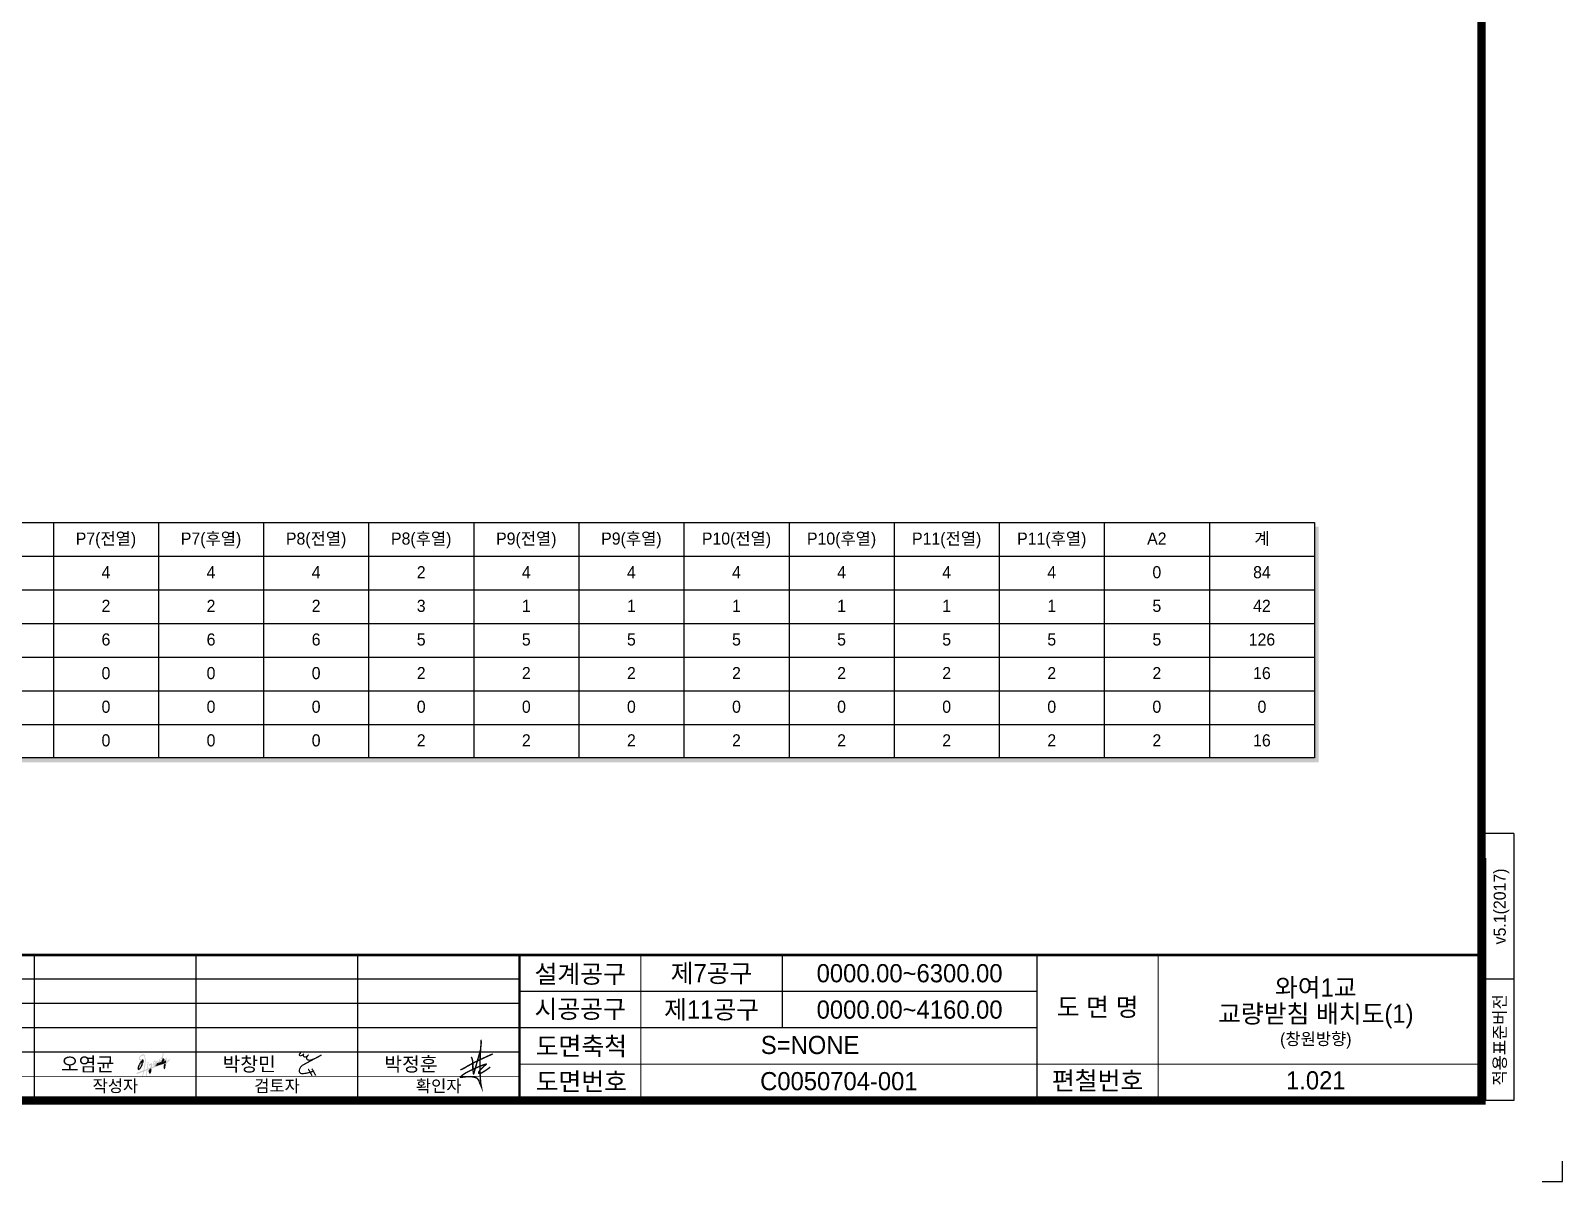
# Model space of a CAD drawing. Header units: feet. Extents: x 0 to 841000, y 0 to 594000.
# Drawn here: x 462039 to 841000, y 0 to 284697 of the extents above; entities that cross this region are included whole.
import ezdxf
from ezdxf.enums import TextEntityAlignment as Align

# ---------------------------------------------------------------- set-up
doc = ezdxf.new("R2010")
doc.units = ezdxf.units.FT
doc.header["$LTSCALE"] = 150
doc.header["$MEASUREMENT"] = 0
for name, color, linetype in [('CS-TABL-LIN2', 1, 'CONTINUOUS'), ('CS-TEXT', 3, 'CONTINUOUS'), ('CX-BORD', 3, 'CONTINUOUS'), ('CX-BORD-LIN1', 4, 'CONTINUOUS'), ('CX-BORD-LIN2', 3, 'CONTINUOUS'), ('CX-BORD-TEX2', 7, 'CONTINUOUS'), ('CX-BORD-TEX3', 6, 'CONTINUOUS'), ('CX-MISC', 2, 'CONTINUOUS')]:
    doc.layers.add(name, color=color, linetype=linetype)
doc.styles.add('A_STANDARD', font='')
doc.styles.add('TB_TEXT', font='')
doc.styles.add('TB_WBTXT', font='')
doc.styles.add('TB_WMTXT', font='')
doc.styles.get('A_STANDARD').set_extended_font_data('Dotum')
doc.styles.get('TB_TEXT').set_extended_font_data('Dotum')
doc.styles.get('TB_WBTXT').set_extended_font_data('Dotum')
doc.styles.get('TB_WMTXT').set_extended_font_data('DotumChe')

# ---------------------------------------------------------------- blocks, each defined once
blk = doc.blocks.new('CXBLKA1-KHCA')
at = {"layer": 'CX-BORD-LIN1', "const_width": 2}
blk.add_lwpolyline([(796, 0), (0, 0), (0, 554), (796, 554)], close=True, dxfattribs=at)
at = {"layer": 'CX-BORD-LIN1'}
for points, const_width in [([(796, 36), (0, 36)], 0.6), ([(558, 0), (558, 36)], 0.6), ([(686, 0), (686, 36)], 0.3), ([(558, 6), (270, 6)], 0.2)]:
    blk.add_lwpolyline(points, dxfattribs=dict(at, const_width=const_width))
for points in [[(438, 0), (438, 36)], [(478, 0), (478, 36)], [(518, 0), (518, 36)]]:
    blk.add_lwpolyline(points, dxfattribs=at)
at = {"layer": 'CX-BORD-LIN2'}
for p, q in [((804, 66.03), (796, 66.03)), ((804, 66.03), (804, 0)), ((797, 60), (797, 0)), ((558, 30), (270, 30)), ((804, 30), (796, 30)), ((804, 0), (797, 0))]:
    blk.add_line(p, q, dxfattribs=at)
at = {"layer": 'CX-BORD-LIN2', "const_width": 0.3}
for points in [[(588, 0), (588, 36)], [(623, 18), (623, 36)], [(716, 0), (716, 36)], [(686, 27), (558, 27)], [(686, 18), (558, 18)], [(796, 9), (558, 9)]]:
    blk.add_lwpolyline(points, dxfattribs=at)
at = {"layer": 'CX-BORD-LIN2'}
for points in [[(558, 24), (270, 24)], [(558, 18), (270, 18)], [(558, 12), (270, 12)]]:
    blk.add_lwpolyline(points, dxfattribs=at)
at = {"layer": 'CX-MISC'}
blk.add_lwpolyline([(811, -20), (816, -20), (816, -15)], dxfattribs=at)
at = {"layer": 'CX-BORD-LIN1', "style": 'TB_TEXT'}
for tag, height, p in [('TR_RNUM5', 3, (285.11, 32.64)), ('TR_RDAT5', 3.5, (317.5, 33)), ('TR_DGN5', 3.5, (451.12, 33)), ('TR_CHK5', 3.5, (491.12, 33)), ('TR_APP5', 3.5, (531.12, 33)), ('TR_RNUM4', 3, (285.11, 26.64)), ('TR_RDAT4', 3.5, (317.5, 27)), ('TR_DGN4', 3.5, (451.12, 27)), ('TR_CHK4', 3.5, (491.12, 27)), ('TR_APP4', 3.5, (531.12, 27)), ('TR_RDAT3', 3.5, (317.5, 21)), ('TR_DGN3', 3.5, (451.12, 21)), ('TR_CHK3', 3.5, (491.12, 21)), ('TR_APP3', 3.5, (531.12, 21)), ('TR_RNUM3', 3, (285.11, 20.64)), ('TR_RNUM2', 3, (285.11, 14.64)), ('TR_RDAT2', 3.5, (317.5, 15)), ('TR_DGN2', 3.5, (451.12, 15)), ('TR_CHK2', 3.5, (491.12, 15)), ('TR_APP2', 3.5, (531.12, 15)), ('TR_RNUM1', 3, (285.11, 8.64)), ('TR_RDAT1', 3.5, (317.5, 9)), ('TR_DGN1', 3.5, (451.12, 9)), ('TR_CHK1', 3.5, (491.12, 9)), ('TR_APP1', 3.5, (531.12, 9))]:
    blk.add_attdef(tag, text='', height=height, dxfattribs=at).set_placement(p, align=Align.MIDDLE_CENTER)
for tag, p in [('TR_RCON5', (342.3, 33)), ('TR_RCON4', (342.3, 27)), ('TR_RCON3', (342.3, 21)), ('TR_RCON2', (342.3, 15)), ('TR_RCON1', (342.3, 9))]:
    blk.add_attdef(tag, text='', height=3.5, dxfattribs=at).set_placement(p, align=Align.MIDDLE_LEFT)
at = {"layer": 'CX-BORD-LIN2', "style": 'TB_TEXT'}
blk.add_text('적용표준버전', height=3, rotation=90, dxfattribs=at).set_placement((800.5, 15), align=Align.MIDDLE_CENTER)
blk.add_attdef('TD_VERSION', text='', height=3, rotation=90, dxfattribs=at).set_placement((800.5, 48.01), align=Align.MIDDLE_CENTER)
at = {"layer": 'CX-BORD-TEX2', "style": 'TB_WMTXT'}
for tag, height, p in [('TB_CNAME', 5, (15.34, 531.83)), ('TB_CSCOP', 4, (16.63, 523.83))]:
    blk.add_attdef(tag, text='', height=height, dxfattribs=at).set_placement(p, align=Align.BOTTOM_LEFT)
at = {"layer": 'CX-BORD-TEX2', "style": 'TB_WBTXT'}
for tag, height, p in [('TB_MTITIL', 10, (398, 533.33)), ('TB_STITL', 7, (398, 518.33))]:
    blk.add_attdef(tag, text='', height=height, dxfattribs=at).set_placement(p, align=Align.MIDDLE_CENTER)
at = {"layer": 'CX-BORD-TEX3', "style": 'TB_TEXT'}
for s, height, p in [('설계공구', 4.5, (573, 31.36)), ('시공공구', 4.5, (573, 22.69)), ('도 면 명', 4.5, (701, 23.19)), ('도면축척', 4.5, (573.29, 13.51)), ('편철번호', 4.5, (701, 5)), ('작성자', 3, (458, 3.66)), ('검토자', 3, (498, 3.66)), ('확인자', 3, (538, 3.66)), ('도면번호', 4.5, (573.29, 4.79))]:
    blk.add_text(s, height=height, dxfattribs=at).set_placement(p, align=Align.MIDDLE)
for tag, height, p in [('TD_LNDST', 4.5, (215, 31.5)), ('TD_DSECT', 4.5, (605.5, 31.5)), ('TD_DDIST', 4.5, (654.5, 31.5)), ('TD_DNAME_TOP', 4.5, (755, 27.96)), ('TD_DCOMP', 4.5, (215, 22.59)), ('TD_CSECT', 4.5, (605.5, 22.5)), ('TD_CDIST', 4.5, (654.5, 22.5)), ('TD_DNAME_MAIN', 4.5, (755, 21.47)), ('TD_CCOMP', 4.5, (215, 13.59)), ('TD_HSCAL', 4.5, (620.88, 13.75)), ('TD_VSCAL', 4.5, (656.86, 13.75)), ('TD_DNAME_BOT', 3, (755, 15.25)), ('TD_CNAME', 5, (65, 7.6)), ('TD_FIELD', 4.5, (180, 5.13)), ('TD_CSTEP', 4.5, (250.74, 5.13)), ('TD_DWGCODE', 4.5, (637, 4.79)), ('TD_DWGNO', 4.5, (755, 5))]:
    blk.add_attdef(tag, text='', height=height, dxfattribs=at).set_placement(p, align=Align.MIDDLE_CENTER)

msp = doc.modelspace()

# ---------------------------------------------------------------- hatches: boundary and pattern name
at = {"layer": 'CS-TEXT'}
h = msp.add_hatch(color=7, dxfattribs=at)
edge = h.paths.add_edge_path(flags=16)
edge.add_spline(control_points=[(491758, 27248), (491758, 27248), (491758, 27248), (491772, 27317), (491775, 27399), (491784, 27474), (491799, 27601), (491816, 27716), (491810, 27854), (491810, 27856), (491810, 27859), (491807, 27858), (491757, 27845), (491718, 27768), (491686, 27722), (491622, 27631), (491567, 27564), (491487, 27493), (491450, 27460), (491396, 27425), (491377, 27391), (491355, 27350), (491356, 27293), (491336, 27259), (491372, 27188), (491377, 27104), (491411, 27022), (491423, 26994), (491445, 26968), (491464, 26932), (491479, 26903), (491497, 26853), (491517, 26841), (491565, 26814), (491623, 26884), (491641, 26917), (491663, 26955), (491677, 27023), (491697, 27082), (491717, 27137), (491747, 27199), (491758, 27248)], knot_values=[0, 0, 0, 0, 0.5000004, 0.5000004, 1, 1, 1, 2, 2, 2, 3, 3, 3, 4, 4, 4, 5, 5, 5, 6, 6, 6, 7, 7, 7, 8, 8, 8, 9, 9, 9, 10, 10, 10, 11, 11, 11, 12, 12, 12, 13, 13, 13, 13], degree=3, periodic=0)
edge = h.paths.add_edge_path(flags=16)
edge.add_spline(control_points=[(493076, 28667), (493076, 28667), (493076, 28667), (493064, 28672), (493056, 28680), (493045, 28686), (493038, 28672), (493015, 28654), (493019, 28641), (493034, 28654), (493061, 28654), (493076, 28667)], knot_values=[0, 0, 0, 0, 0.5000004, 0.5000004, 1, 1, 1, 2, 2, 2, 3, 3, 3, 3], degree=3, periodic=0)
edge = h.paths.add_edge_path(flags=16)
edge.add_spline(control_points=[(495139, 28765), (495139, 28765), (495139, 28765), (495099, 28577), (495063, 28380), (495049, 28170), (495075, 28117), (495081, 28042), (495113, 27993), (495126, 27993), (495140, 27993), (495154, 27993), (495233, 28301), (495275, 28666), (495312, 29002), (495286, 28960), (495178, 28902), (495158, 28859), (495147, 28837), (495146, 28798), (495139, 28765)], knot_values=[0, 0, 0, 0, 0.5000004, 0.5000004, 1, 1, 1, 2, 2, 2, 3, 3, 3, 4, 4, 4, 5, 5, 5, 6, 6, 6, 6], degree=3, periodic=0)
edge = h.paths.add_edge_path(flags=16)
edge.add_spline(control_points=[(489480, 28543), (489480, 28543), (489480, 28543), (489507, 28589), (489541, 28634), (489555, 28671), (489570, 28712), (489579, 28771), (489593, 28826), (489605, 28876), (489625, 28934), (489630, 28980), (489635, 29023), (489630, 29074), (489630, 29119), (489630, 29167), (489637, 29218), (489630, 29259), (489624, 29303), (489597, 29356), (489581, 29405), (489543, 29526), (489502, 29623), (489442, 29710), (489442, 29713), (489442, 29715), (489438, 29714), (489389, 29630), (489331, 29554), (489276, 29473), (489225, 29396), (489165, 29321), (489118, 29240), (489083, 29178), (489060, 29102), (489028, 29033), (488965, 28895), (488902, 28762), (488840, 28626), (488809, 28559), (488771, 28490), (488746, 28423), (488718, 28349), (488701, 28267), (488678, 28189), (488655, 28111), (488637, 28033), (488610, 27956), (488622, 27891), (488630, 27822), (488670, 27786), (488758, 27763), (488805, 27785), (488874, 27816), (488908, 27833), (488945, 27846), (488968, 27862), (489014, 27893), (489065, 27961), (489115, 28012), (489165, 28063), (489221, 28116), (489258, 28167), (489312, 28242), (489353, 28332), (489404, 28419), (489428, 28459), (489455, 28501), (489480, 28543)], knot_values=[0, 0, 0, 0, 0.5000004, 0.5000004, 1, 1, 1, 2, 2, 2, 3, 3, 3, 4, 4, 4, 5, 5, 5, 6, 6, 6, 7, 7, 7, 8, 8, 8, 9, 9, 9, 10, 10, 10, 11, 11, 11, 12, 12, 12, 13, 13, 13, 14, 14, 14, 15, 15, 15, 16, 16, 16, 17, 17, 17, 18, 18, 18, 19, 19, 19, 20, 20, 20, 21, 21, 21, 22, 22, 22, 22], degree=3, periodic=0)
edge = h.paths.add_edge_path(flags=16)
edge.add_spline(control_points=[(495177, 29507), (495177, 29507), (495177, 29507), (495162, 29480), (495130, 29455), (495109, 29432), (495085, 29406), (495065, 29377), (495037, 29360), (494990, 29395), (494938, 29424), (494890, 29458), (494811, 29625), (494733, 29793), (494649, 29955), (494619, 29790), (494573, 29617), (494529, 29466), (494513, 29412), (494504, 29352), (494484, 29307), (494468, 29274), (494435, 29240), (494412, 29210), (494387, 29176), (494362, 29144), (494337, 29115), (494278, 29173), (494215, 29227), (494160, 29289), (494150, 29316), (494150, 29354), (494134, 29375), (494119, 29303), (494096, 29240), (494081, 29168), (494024, 29121), (493972, 29069), (493911, 29025), (493888, 29118), (493868, 29215), (493836, 29300), (493813, 29197), (493755, 29132), (493708, 29055), (493669, 28992), (493638, 28928), (493595, 28871), (493544, 28968), (493500, 29072), (493445, 29164), (493394, 28999), (493317, 28840), (493234, 28720), (493949, 28964), (494674, 29197), (495391, 29439), (495413, 29527), (495441, 29608), (495463, 29695), (495424, 29674), (495394, 29643), (495357, 29620), (495337, 29634), (495320, 29659), (495301, 29680), (495284, 29699), (495258, 29733), (495244, 29729), (495209, 29656), (495211, 29572), (495177, 29507)], knot_values=[0, 0, 0, 0, 0.5000004, 0.5000004, 1, 1, 1, 2, 2, 2, 3, 3, 3, 4, 4, 4, 5, 5, 5, 6, 6, 6, 7, 7, 7, 8, 8, 8, 9, 9, 9, 10, 10, 10, 11, 11, 11, 12, 12, 12, 13, 13, 13, 14, 14, 14, 15, 15, 15, 16, 16, 16, 17, 17, 17, 18, 18, 18, 19, 19, 19, 20, 20, 20, 21, 21, 21, 22, 22, 22, 23, 23, 23, 23], degree=3, periodic=0)
edge = h.paths.add_edge_path(flags=16)
edge.add_spline(control_points=[(489604, 29865), (489604, 29865), (489604, 29865), (489694, 29741), (489720, 29554), (489785, 29405), (489793, 29460), (489839, 29514), (489853, 29579), (489862, 29624), (489862, 29683), (489864, 29733), (489867, 29804), (489872, 29882), (489849, 29940), (489812, 29950), (489778, 29962), (489736, 29966), (489693, 29932), (489640, 29907), (489604, 29865)], knot_values=[0, 0, 0, 0, 0.5000004, 0.5000004, 1, 1, 1, 2, 2, 2, 3, 3, 3, 4, 4, 4, 5, 5, 5, 6, 6, 6, 6], degree=3, periodic=0)
edge = h.paths.add_edge_path(flags=16)
edge.add_spline(control_points=[(494954, 29820), (494954, 29820), (494954, 29820), (494993, 29916), (494972, 30022), (494958, 30132), (494914, 30192), (494867, 30249), (494785, 30271), (494771, 30261), (494758, 30248), (494751, 30230), (494820, 30095), (494880, 29949), (494954, 29820)], knot_values=[0, 0, 0, 0, 0.5000004, 0.5000004, 1, 1, 1, 2, 2, 2, 3, 3, 3, 4, 4, 4, 4], degree=3, periodic=0)
edge = h.paths.add_edge_path()
edge.add_spline(control_points=[(492774, 28773), (492774, 28773), (492774, 28773), (492804, 28780), (492850, 28834), (492876, 28859), (492905, 28889), (492947, 28932), (492959, 28965), (492969, 28992), (492967, 29033), (492974, 29070), (493013, 29290), (493064, 29568), (493098, 29786), (493155, 29756), (493210, 29724), (493260, 29688), (493224, 29457), (493183, 29230), (493143, 29002), (493231, 29116), (493277, 29274), (493332, 29428), (493387, 29585), (493420, 29754), (493463, 29917), (493493, 29922), (493512, 29876), (493546, 29857), (493571, 29844), (493600, 29844), (493625, 29831), (493613, 29704), (493577, 29586), (493588, 29435), (493590, 29395), (493584, 29348), (493606, 29315), (493687, 29405), (493710, 29533), (493750, 29673), (493814, 29897), (493889, 30135), (493957, 30354), (493991, 30275), (494019, 30199), (494051, 30113), (494060, 30089), (494077, 30059), (494081, 30034), (494088, 29987), (494070, 29920), (494070, 29861), (494085, 29897), (494096, 29970), (494111, 30019), (494137, 30024), (494164, 29977), (494194, 29959), (494218, 29944), (494249, 29944), (494269, 29925), (494275, 29841), (494243, 29749), (494250, 29669), (494253, 29636), (494269, 29601), (494277, 29571), (494285, 29539), (494292, 29505), (494322, 29492), (494370, 29546), (494379, 29624), (494401, 29695), (494465, 29908), (494508, 30151), (494552, 30384), (494531, 30373), (494510, 30330), (494484, 30313), (494391, 30310), (494310, 30296), (494216, 30294), (494216, 30402), (494215, 30508), (494209, 30610), (494246, 30617), (494281, 30618), (494318, 30622), (494352, 30624), (494397, 30619), (494427, 30629), (494478, 30646), (494488, 30716), (494529, 30742), (494612, 31094), (494698, 31444), (494774, 31804), (494821, 31773), (494853, 31725), (494939, 31732), (494941, 31489), (494890, 31293), (494853, 31081), (494825, 30923), (494804, 30767), (494774, 30606), (494937, 30560), (495029, 30442), (495113, 30317), (495118, 30233), (495125, 30151), (495139, 30076), (495155, 30141), (495166, 30212), (495177, 30283), (495223, 30258), (495257, 30220), (495342, 30234), (495342, 30191), (495342, 30137), (495342, 30087), (495342, 30039), (495334, 29989), (495372, 29974), (495400, 29991), (495403, 30029), (495414, 30061), (495424, 30090), (495441, 30120), (495448, 30151), (495479, 30299), (495477, 30477), (495519, 30618), (495552, 30603), (495573, 30577), (495606, 30561), (495632, 30565), (495658, 30570), (495689, 30569), (495683, 30431), (495704, 30296), (495696, 30166), (495691, 30074), (495673, 29981), (495662, 29891), (495644, 29736), (495637, 29593), (495591, 29469), (495681, 29472), (495707, 29536), (495753, 29609), (495777, 29646), (495809, 29686), (495824, 29718), (495836, 29742), (495839, 29772), (495851, 29793), (495863, 29816), (495887, 29838), (495903, 29861), (495952, 29928), (496007, 30003), (496054, 30068), (496085, 30051), (496101, 30020), (496129, 30000), (496236, 30103), (496334, 30235), (496438, 30328), (496455, 30264), (496481, 30200), (496502, 30132), (496508, 30112), (496522, 30077), (496521, 30064), (496518, 30040), (496444, 29971), (496427, 29951), (496330, 29845), (496223, 29727), (496137, 29631), (496108, 29645), (496094, 29674), (496069, 29692), (496036, 29648), (496007, 29600), (495971, 29560), (495920, 29422), (495832, 29322), (495764, 29202), (495682, 29178), (495622, 29133), (495515, 29134), (495438, 28643), (495385, 28127), (495274, 27670), (495187, 27670), (495099, 27670), (495011, 27670), (494965, 27817), (494919, 27964), (494868, 28106), (494894, 28418), (494934, 28712), (495000, 28980), (494486, 28811), (493974, 28643), (493467, 28475), (492960, 28308), (492474, 28100), (491980, 27926), (491991, 27730), (491966, 27559), (491946, 27391), (491935, 27299), (491934, 27204), (491916, 27120), (491901, 27051), (491862, 26968), (491837, 26898), (491824, 26862), (491808, 26825), (491795, 26789), (491782, 26749), (491774, 26704), (491758, 26676), (491741, 26646), (491707, 26624), (491675, 26589), (491656, 26568), (491618, 26507), (491592, 26502), (491551, 26495), (491478, 26541), (491430, 26536), (491395, 26635), (491321, 26722), (491280, 26822), (491222, 26962), (491199, 27114), (491136, 27255), (491169, 27354), (491202, 27459), (491234, 27560), (491245, 27593), (491248, 27630), (491272, 27655), (491160, 27614), (491051, 27571), (490941, 27530), (490867, 27007), (490795, 26481), (490726, 25953), (490664, 25974), (490616, 26009), (490557, 26032), (490625, 26503), (490686, 26981), (490752, 27455), (490532, 27381), (490300, 27285), (490075, 27203), (489983, 26728), (489889, 26256), (489800, 25779), (489741, 25811), (489696, 25856), (489638, 25889), (489721, 26299), (489798, 26715), (489879, 27127), (489342, 26929), (488814, 26722), (488275, 26525), (488266, 26630), (488256, 26734), (488241, 26834), (488808, 27051), (489380, 27264), (489947, 27481), (490064, 28055), (490184, 28713), (490270, 29345), (490283, 29437), (490305, 29527), (490312, 29616), (490318, 29701), (490312, 29790), (490312, 29876), (490312, 29963), (490318, 30053), (490312, 30136), (490303, 30249), (490270, 30371), (490248, 30494), (490237, 30554), (490228, 30615), (490218, 30674), (490207, 30735), (490204, 30803), (490188, 30855), (490178, 30884), (490151, 30920), (490131, 30953), (490113, 30983), (490093, 31027), (490071, 31047), (490051, 31066), (490007, 31079), (489973, 31096), (489942, 31111), (489897, 31143), (489875, 31145), (489851, 31147), (489803, 31122), (489773, 31111), (489738, 31098), (489706, 31083), (489679, 31073), (489607, 31046), (489540, 31032), (489484, 31002), (489436, 30976), (489394, 30925), (489356, 30889), (489313, 30849), (489276, 30809), (489231, 30776), (489198, 30711), (489120, 30633), (489069, 30550), (489046, 30512), (489004, 30443), (489005, 30399), (489007, 30352), (489039, 30338), (489051, 30294), (489112, 30257), (489189, 30236), (489284, 30234), (489334, 30186), (489384, 30138), (489435, 30091), (489498, 30138), (489575, 30191), (489649, 30245), (489669, 30259), (489701, 30291), (489721, 30294), (489750, 30298), (489789, 30276), (489822, 30268), (489858, 30259), (489889, 30254), (489924, 30245), (489941, 30214), (489960, 30181), (489981, 30143), (489997, 30112), (490027, 30074), (490033, 30042), (490047, 29972), (490035, 29840), (490033, 29737), (490032, 29688), (490025, 29640), (490022, 29594), (490018, 29544), (490023, 29493), (490014, 29451), (490006, 29410), (489980, 29361), (489962, 29315), (489944, 29271), (489922, 29226), (489905, 29183), (489871, 29096), (489829, 29006), (489800, 28916), (489777, 28844), (489765, 28768), (489747, 28698), (489729, 28625), (489720, 28547), (489694, 28479), (489679, 28439), (489644, 28397), (489619, 28355), (489547, 28231), (489473, 28104), (489401, 27982), (489374, 27936), (489352, 27901), (489318, 27865), (489258, 27802), (489194, 27732), (489130, 27662), (489095, 27625), (489065, 27580), (489035, 27560), (489003, 27538), (488954, 27527), (488911, 27508), (488874, 27490), (488821, 27455), (488791, 27451), (488764, 27448), (488651, 27462), (488625, 27474), (488599, 27485), (488578, 27528), (488557, 27553), (488533, 27582), (488510, 27605), (488490, 27632), (488470, 27752), (488450, 27871), (488425, 27986), (488461, 28090), (488486, 28195), (488516, 28298), (488546, 28401), (488570, 28508), (488606, 28607), (488632, 28679), (488675, 28748), (488708, 28822), (488772, 28965), (488838, 29106), (488904, 29251), (488937, 29324), (488961, 29404), (488998, 29469), (489037, 29539), (489092, 29605), (489137, 29673), (489183, 29741), (489230, 29808), (489276, 29872), (489271, 29892), (489251, 29897), (489243, 29914), (489120, 29919), (489045, 29967), (488960, 30008), (488941, 30050), (488922, 30090), (488900, 30132), (488879, 30172), (488844, 30212), (488836, 30253), (488828, 30291), (488836, 30345), (488836, 30403), (488836, 30454), (488828, 30515), (488836, 30554), (488842, 30585), (488880, 30642), (488904, 30689), (488954, 30788), (489002, 30849), (489062, 30934), (489091, 30975), (489112, 31021), (489141, 31055), (489181, 31100), (489238, 31134), (489288, 31179), (489336, 31222), (489382, 31281), (489427, 31307), (489459, 31325), (489503, 31333), (489544, 31348), (489620, 31377), (489681, 31403), (489766, 31435), (489805, 31450), (489857, 31477), (489879, 31476), (489913, 31475), (489977, 31428), (490014, 31408), (490062, 31383), (490117, 31370), (490150, 31341), (490184, 31310), (490214, 31232), (490240, 31190), (490272, 31139), (490318, 31093), (490334, 31043), (490344, 31014), (490347, 30971), (490353, 30934), (490371, 30833), (490387, 30718), (490406, 30614), (490432, 30470), (490470, 30327), (490481, 30192), (490490, 30090), (490481, 29986), (490481, 29884), (490481, 29783), (490488, 29680), (490481, 29579), (490470, 29411), (490434, 29231), (490410, 29059), (490339, 28556), (490236, 28028), (490142, 27557), (490365, 27637), (490583, 27721), (490801, 27805), (490879, 28406), (490965, 28997), (491042, 29597), (491101, 29574), (491156, 29548), (491208, 29518), (491137, 28968), (491060, 28424), (490986, 27877), (491201, 27951), (491430, 28045), (491652, 28125), (491683, 28368), (491720, 28605), (491750, 28848), (491624, 28772), (491495, 28667), (491362, 28585), (491344, 28685), (491325, 28786), (491302, 28882), (491533, 29040), (491770, 29212), (491999, 29360), (491971, 29193), (491954, 28997), (491969, 28799), (491992, 28881), (492010, 28968), (492029, 29055), (492085, 29016), (492137, 28973), (492187, 28927), (492139, 28708), (492088, 28492), (492036, 28276), (492217, 28333), (492403, 28416), (492590, 28479), (492587, 28506), (492559, 28525), (492541, 28547), (492521, 28570), (492503, 28594), (492484, 28615), (492473, 28733), (492413, 28866), (492398, 28999), (492392, 29052), (492393, 29111), (492390, 29168), (492388, 29221), (492378, 29285), (492383, 29334), (492388, 29387), (492419, 29448), (492435, 29503), (492453, 29563), (492473, 29619), (492484, 29673), (492548, 29743), (492601, 29822), (492661, 29895), (492717, 29908), (492769, 29925), (492823, 29940), (492882, 29874), (492925, 29791), (492978, 29718), (492969, 29600), (492989, 29488), (492978, 29383), (492971, 29326), (492945, 29263), (492929, 29206), (492911, 29141), (492906, 29073), (492884, 29025), (492865, 28986), (492821, 28951), (492793, 28916), (492763, 28879), (492741, 28839), (492707, 28814), (492677, 28900), (492648, 28987), (492620, 29074), (492641, 29137), (492721, 29181), (492752, 29247), (492764, 29272), (492768, 29315), (492778, 29353), (492796, 29417), (492818, 29473), (492808, 29567), (492795, 29576), (492792, 29594), (492778, 29601), (492686, 29587), (492672, 29494), (492612, 29447), (492597, 29385), (492578, 29326), (492556, 29270), (492560, 29159), (492573, 29053), (492594, 28957), (492612, 28875), (492614, 28814), (492669, 28777), (492703, 28784), (492736, 28764), (492774, 28773)], knot_values=[0, 0, 0, 0, 0.5000004, 0.5000004, 1, 1, 1, 2, 2, 2, 3, 3, 3, 4, 4, 4, 5, 5, 5, 6, 6, 6, 7, 7, 7, 8, 8, 8, 9, 9, 9, 10, 10, 10, 11, 11, 11, 12, 12, 12, 13, 13, 13, 14, 14, 14, 15, 15, 15, 16, 16, 16, 17, 17, 17, 18, 18, 18, 19, 19, 19, 20, 20, 20, 21, 21, 21, 22, 22, 22, 23, 23, 23, 24, 24, 24, 25, 25, 25, 26, 26, 26, 27, 27, 27, 28, 28, 28, 29, 29, 29, 30, 30, 30, 31, 31, 31, 32, 32, 32, 33, 33, 33, 34, 34, 34, 35, 35, 35, 36, 36, 36, 37, 37, 37, 38, 38, 38, 39, 39, 39, 40, 40, 40, 41, 41, 41, 42, 42, 42, 43, 43, 43, 44, 44, 44, 45, 45, 45, 46, 46, 46, 47, 47, 47, 48, 48, 48, 49, 49, 49, 50, 50, 50, 51, 51, 51, 52, 52, 52, 53, 53, 53, 54, 54, 54, 55, 55, 55, 56, 56, 56, 57, 57, 57, 58, 58, 58, 59, 59, 59, 60, 60, 60, 61, 61, 61, 62, 62, 62, 63, 63, 63, 64, 64, 64, 65, 65, 65, 66, 66, 66, 67, 67, 67, 68, 68, 68, 69, 69, 69, 70, 70, 70, 71, 71, 71, 72, 72, 72, 73, 73, 73, 74, 74, 74, 75, 75, 75, 76, 76, 76, 77, 77, 77, 78, 78, 78, 79, 79, 79, 80, 80, 80, 81, 81, 81, 82, 82, 82, 83, 83, 83, 84, 84, 84, 85, 85, 85, 86, 86, 86, 87, 87, 87, 88, 88, 88, 89, 89, 89, 90, 90, 90, 91, 91, 91, 92, 92, 92, 93, 93, 93, 94, 94, 94, 95, 95, 95, 96, 96, 96, 97, 97, 97, 98, 98, 98, 99, 99, 99, 100, 100, 100, 101, 101, 101, 102, 102, 102, 103, 103, 103, 104, 104, 104, 105, 105, 105, 106, 106, 106, 107, 107, 107, 108, 108, 108, 109, 109, 109, 110, 110, 110, 111, 111, 111, 112, 112, 112, 113, 113, 113, 114, 114, 114, 115, 115, 115, 116, 116, 116, 117, 117, 117, 118, 118, 118, 119, 119, 119, 120, 120, 120, 121, 121, 121, 122, 122, 122, 123, 123, 123, 124, 124, 124, 125, 125, 125, 126, 126, 126, 127, 127, 127, 128, 128, 128, 129, 129, 129, 130, 130, 130, 131, 131, 131, 132, 132, 132, 133, 133, 133, 134, 134, 134, 135, 135, 135, 136, 136, 136, 137, 137, 137, 138, 138, 138, 139, 139, 139, 140, 140, 140, 141, 141, 141, 142, 142, 142, 143, 143, 143, 144, 144, 144, 145, 145, 145, 146, 146, 146, 147, 147, 147, 148, 148, 148, 149, 149, 149, 150, 150, 150, 151, 151, 151, 152, 152, 152, 153, 153, 153, 154, 154, 154, 155, 155, 155, 156, 156, 156, 157, 157, 157, 158, 158, 158, 159, 159, 159, 160, 160, 160, 161, 161, 161, 162, 162, 162, 163, 163, 163, 164, 164, 164, 165, 165, 165, 166, 166, 166, 167, 167, 167, 168, 168, 168, 169, 169, 169, 170, 170, 170, 171, 171, 171, 172, 172, 172, 173, 173, 173, 174, 174, 174, 175, 175, 175, 176, 176, 176, 177, 177, 177, 178, 178, 178, 179, 179, 179, 180, 180, 180, 181, 181, 181, 182, 182, 182, 183, 183, 183, 184, 184, 184, 185, 185, 185, 186, 186, 186, 187, 187, 187, 188, 188, 188, 189, 189, 189, 190, 190, 190, 191, 191, 191, 192, 192, 192, 193, 193, 193, 194, 194, 194, 195, 195, 195, 196, 196, 196, 197, 197, 197, 198, 198, 198, 199, 199, 199, 200, 200, 200, 201, 201, 201, 202, 202, 202, 203, 203, 203, 204, 204, 204, 205, 205, 205, 206, 206, 206, 207, 207, 207, 208, 208, 208, 209, 209, 209, 210, 210, 210, 210], degree=3, periodic=0)

# ---------------------------------------------------------------- linework, layer by layer
at = {"layer": 'CS-TABL-LIN2'}
for p, q in [((467670, 162991), (467670, 154671)), ((493670, 162991), (493670, 154671)), ((519670, 162991), (519670, 154671)), ((545670, 162991), (545670, 154671)), ((571670, 162991), (571670, 154671)), ((597670, 162991), (597670, 154671)), ((623670, 162991), (623670, 154671)), ((649670, 162991), (649670, 154671)), ((675670, 162991), (675670, 154671)), ((701670, 162991), (701670, 154671)), ((727670, 162991), (727670, 154671)), ((753670, 162991), (753670, 154671)), ((72470, 154671), (779670, 154671)), ((72470, 154671), (779670, 154671)), ((467670, 154671), (467670, 104751)), ((493670, 154671), (493670, 104751)), ((519670, 154671), (519670, 104751)), ((545670, 154671), (545670, 104751)), ((571670, 154671), (571670, 104751)), ((597670, 154671), (597670, 104751)), ((623670, 154671), (623670, 104751)), ((649670, 154671), (649670, 104751)), ((675670, 154671), (675670, 104751)), ((701670, 154671), (701670, 104751)), ((727670, 154671), (727670, 104751)), ((753670, 154671), (753670, 104751)), ((93270, 146351), (779670, 146351)), ((93270, 138031), (779670, 138031)), ((93270, 138031), (779670, 138031)), ((72470, 129711), (779670, 129711)), ((93270, 121391), (779670, 121391)), ((93270, 113071), (779670, 113071))]:
    msp.add_line(p, q, dxfattribs=at)
msp.add_lwpolyline([(72470, 154671), (72470, 162991), (779670, 162991), (779670, 104751), (72470, 104751), (72470, 154671)], dxfattribs=at)
for points in [[(779670, 161951), (780710, 161951), (779670, 104751), (780710, 104751)], [(73510, 104751), (780710, 104751), (73510, 103711), (780710, 103711)]]:
    msp.add_solid(points, dxfattribs=at)
at = {"layer": 'CS-TEXT', "color": 7}
for points, const_width in [([(573480, 35019), (573509, 34243), (573366, 32820), (573250, 30651), (573219, 28083), (573248, 26389), (573316, 25314), (573391, 24349), (573570, 23359), (573187, 24233), (572920, 24942), (572582, 25436), (572244, 25647), (571627, 25831), (570885, 25925), (569920, 25881), (569293, 25854), (568783, 25756), (568515, 25703), (568386, 25726), (568350, 25764), (568339, 25800), (568358, 25849), (568904, 26313), (569746, 26877), (571063, 27526), (572430, 28156), (573842, 28742), (574685, 29011), (574763, 29022), (574788, 29001), (574790, 28964), (574747, 28930), (574107, 28429), (573460, 27762), (573120, 27373), (572951, 27159), (572900, 27014), (572877, 26791), (572958, 26721), (573057, 26704), (573332, 26721), (573709, 26883), (574378, 27292), (574889, 27629), (575746, 28263)], 350), ([(568336, 27605), (568839, 27779), (569525, 28146), (570103, 28501), (570764, 28856), (571596, 29320), (572785, 29893), (574040, 30483), (575167, 31001), (576382, 31532)], 350), ([(571069, 30809), (571316, 30184), (571442, 29397), (571431, 28544), (571447, 27945), (571508, 27396), (571586, 26645), (571611, 26602), (571648, 26604), (571683, 26658), (571732, 26819)], 350), ([(571732, 26819), (573354, 32591)], 350), ([(530730, 27813), (531683, 26129)], 301), ([(531613, 27883), (532566, 26199)], 301)]:
    msp.add_lwpolyline(points, dxfattribs=dict(at, const_width=const_width))
at = {"layer": 'CS-TEXT', "color": 7, "const_width": 301}
for points in [[(530395, 30830), (530802, 31372), (530395, 30830, 0.3774948), (530540, 30067, 0.2037463), (531820, 30186), (532465, 30423), (533109, 30762), (533991, 31271), (529517, 28844, 0.2286429), (528531, 27548, 0.5520624), (529331, 26645, 0.093231), (532181, 27372)], [(528890, 31799, 0.2002308), (528537, 31377), (528537, 31377, 0.602514), (528723, 31102, 0.2354335), (529644, 31544, 0.651661), (529894, 30754, 0.2320264), (530802, 31372)]]:
    msp.add_lwpolyline(points, format="xyb", dxfattribs=at)
at = {"layer": 'CS-TEXT', "color": 7}
for points, knots in [([(488670, 27786), (488630, 27822), (488622, 27891), (488610, 27956), (488637, 28033), (488655, 28111), (488678, 28189), (488701, 28267), (488718, 28349), (488746, 28423), (488771, 28490), (488809, 28559), (488840, 28626), (488902, 28762), (488965, 28895), (489028, 29033), (489060, 29102), (489083, 29178), (489118, 29240), (489165, 29321), (489225, 29396), (489276, 29473), (489331, 29554), (489389, 29630), (489438, 29714), (489442, 29715), (489442, 29713), (489442, 29710), (489502, 29623), (489543, 29526), (489581, 29405), (489597, 29356), (489624, 29303), (489630, 29259), (489637, 29218), (489630, 29167), (489630, 29119), (489630, 29074), (489635, 29023), (489630, 28980), (489625, 28934), (489605, 28876), (489593, 28826), (489579, 28771), (489570, 28712), (489555, 28671), (489541, 28634), (489507, 28589), (489480, 28543), (489455, 28501), (489428, 28459), (489404, 28419), (489353, 28332), (489312, 28242), (489258, 28167), (489221, 28116), (489165, 28063), (489115, 28012), (489065, 27961), (489014, 27893), (488968, 27862), (488945, 27846), (488908, 27833), (488874, 27816), (488805, 27785), (488758, 27763), (488670, 27786)], [0, 0, 0, 0, 1, 1, 1, 2, 2, 2, 3, 3, 3, 4, 4, 4, 5, 5, 5, 6, 6, 6, 7, 7, 7, 8, 8, 8, 9, 9, 9, 10, 10, 10, 11, 11, 11, 12, 12, 12, 13, 13, 13, 14, 14, 14, 15, 15, 15, 16, 16, 16, 17, 17, 17, 18, 18, 18, 19, 19, 19, 20, 20, 20, 21, 21, 21, 22, 22, 22, 22]), ([(489849, 29940), (489872, 29882), (489867, 29804), (489864, 29733), (489862, 29683), (489862, 29624), (489853, 29579), (489839, 29514), (489793, 29460), (489785, 29405), (489720, 29554), (489694, 29741), (489604, 29865), (489640, 29907), (489693, 29932), (489736, 29966), (489778, 29962), (489812, 29950), (489849, 29940)], [0, 0, 0, 0, 1, 1, 1, 2, 2, 2, 3, 3, 3, 4, 4, 4, 5, 5, 5, 6, 6, 6, 6]), ([(491807, 27858), (491810, 27859), (491810, 27856), (491810, 27854), (491816, 27716), (491799, 27601), (491784, 27474), (491775, 27399), (491772, 27317), (491758, 27248), (491747, 27199), (491717, 27137), (491697, 27082), (491677, 27023), (491663, 26955), (491641, 26917), (491623, 26884), (491565, 26814), (491517, 26841), (491497, 26853), (491479, 26903), (491464, 26932), (491445, 26968), (491423, 26994), (491411, 27022), (491377, 27104), (491372, 27188), (491336, 27259), (491356, 27293), (491355, 27350), (491377, 27391), (491396, 27425), (491450, 27460), (491487, 27493), (491567, 27564), (491622, 27631), (491686, 27722), (491718, 27768), (491757, 27845), (491807, 27858)], [0, 0, 0, 0, 1, 1, 1, 2, 2, 2, 3, 3, 3, 4, 4, 4, 5, 5, 5, 6, 6, 6, 7, 7, 7, 8, 8, 8, 9, 9, 9, 10, 10, 10, 11, 11, 11, 12, 12, 12, 13, 13, 13, 13]), ([(493045, 28686), (493056, 28680), (493064, 28672), (493076, 28667), (493061, 28654), (493034, 28654), (493019, 28641), (493015, 28654), (493038, 28672), (493045, 28686)], [0, 0, 0, 0, 1, 1, 1, 2, 2, 2, 3, 3, 3, 3]), ([(493445, 29164), (493500, 29072), (493544, 28968), (493595, 28871), (493638, 28928), (493669, 28992), (493708, 29055), (493755, 29132), (493813, 29197), (493836, 29300), (493868, 29215), (493888, 29118), (493911, 29025), (493972, 29069), (494024, 29121), (494081, 29168), (494096, 29240), (494119, 29303), (494134, 29375), (494150, 29354), (494150, 29316), (494160, 29289), (494215, 29227), (494278, 29173), (494337, 29115), (494362, 29144), (494387, 29176), (494412, 29210), (494435, 29240), (494468, 29274), (494484, 29307), (494504, 29352), (494513, 29412), (494529, 29466), (494573, 29617), (494619, 29790), (494649, 29955), (494733, 29793), (494811, 29625), (494890, 29458), (494938, 29424), (494990, 29395), (495037, 29360), (495065, 29377), (495085, 29406), (495109, 29432), (495130, 29455), (495162, 29480), (495177, 29507), (495211, 29572), (495209, 29656), (495244, 29729), (495258, 29733), (495284, 29699), (495301, 29680), (495320, 29659), (495337, 29634), (495357, 29620), (495394, 29643), (495424, 29674), (495463, 29695), (495441, 29608), (495413, 29527), (495391, 29439), (494674, 29197), (493949, 28964), (493234, 28720), (493317, 28840), (493394, 28999), (493445, 29164)], [0, 0, 0, 0, 1, 1, 1, 2, 2, 2, 3, 3, 3, 4, 4, 4, 5, 5, 5, 6, 6, 6, 7, 7, 7, 8, 8, 8, 9, 9, 9, 10, 10, 10, 11, 11, 11, 12, 12, 12, 13, 13, 13, 14, 14, 14, 15, 15, 15, 16, 16, 16, 17, 17, 17, 18, 18, 18, 19, 19, 19, 20, 20, 20, 21, 21, 21, 22, 22, 22, 23, 23, 23, 23]), ([(494954, 29820), (494880, 29949), (494820, 30095), (494751, 30230), (494758, 30248), (494771, 30261), (494785, 30271), (494867, 30249), (494914, 30192), (494958, 30132), (494972, 30022), (494993, 29916), (494954, 29820)], [0, 0, 0, 0, 1, 1, 1, 2, 2, 2, 3, 3, 3, 4, 4, 4, 4]), ([(495312, 29002), (495275, 28666), (495233, 28301), (495154, 27993), (495140, 27993), (495126, 27993), (495113, 27993), (495081, 28042), (495075, 28117), (495049, 28170), (495063, 28380), (495099, 28577), (495139, 28765), (495146, 28798), (495147, 28837), (495158, 28859), (495178, 28902), (495286, 28960), (495312, 29002)], [0, 0, 0, 0, 1, 1, 1, 2, 2, 2, 3, 3, 3, 4, 4, 4, 5, 5, 5, 6, 6, 6, 6])]:
    msp.add_open_spline(points, degree=3, knots=knots, dxfattribs=at)

# ---------------------------------------------------------------- block references
at = {"layer": 'CX-BORD'}
ref = msp.add_blockref('CXBLKA1-KHCA', (25000, 20000), dxfattribs=dict(at, xscale=1000, yscale=1000, zscale=1000))
ref.add_attrib('TD_DSECT', '제7공구', dxfattribs={"layer": 'CX-BORD-TEX3', "height": 4500, "rotation": 0, "style": 'TB_TEXT'}).set_placement((630500, 51500), align=Align.MIDDLE_CENTER)
ref.add_attrib('TD_DDIST', '0000.00~6300.00', dxfattribs={"layer": 'CX-BORD-TEX3', "height": 4500, "rotation": 0, "style": 'TB_TEXT'}).set_placement((679500, 51500), align=Align.MIDDLE_CENTER)
ref.add_attrib('TD_CSECT', '제11공구', dxfattribs={"layer": 'CX-BORD-TEX3', "height": 4500, "rotation": 0, "style": 'TB_TEXT'}).set_placement((630500, 42500), align=Align.MIDDLE_CENTER)
ref.add_attrib('TD_CDIST', '0000.00~4160.00', dxfattribs={"layer": 'CX-BORD-TEX3', "height": 4500, "rotation": 0, "style": 'TB_TEXT'}).set_placement((679500, 42500), align=Align.MIDDLE_CENTER)
ref.add_attrib('TD_DNAME_MAIN', '교량받침 배치도(1)', dxfattribs={"layer": 'CX-BORD-TEX3', "height": 4500, "rotation": 0, "style": 'TB_TEXT'}).set_placement((780000, 41473), align=Align.MIDDLE_CENTER)
ref.add_attrib('TD_DNAME_TOP', '와여1교', dxfattribs={"layer": 'CX-BORD-TEX3', "height": 4500, "rotation": 0, "style": 'TB_TEXT'}).set_placement((780000, 47957), align=Align.MIDDLE_CENTER)
ref.add_attrib('TD_DNAME_BOT', '(창원방향)', dxfattribs={"layer": 'CX-BORD-TEX3', "height": 3000, "rotation": 0, "style": 'TB_TEXT'}).set_placement((780000, 35249), align=Align.MIDDLE_CENTER)
ref.add_attrib('TD_HSCAL', '           S=NONE', dxfattribs={"layer": 'CX-BORD-TEX3', "height": 4500, "rotation": 0, "style": 'TB_TEXT'}).set_placement((645884, 33748), align=Align.MIDDLE_CENTER)
ref.add_attrib('TD_DWGCODE', 'C0050704-001', dxfattribs={"layer": 'CX-BORD-TEX3', "height": 4500, "rotation": 0, "style": 'TB_TEXT'}).set_placement((662000, 24791), align=Align.MIDDLE_CENTER)
ref.add_attrib('TD_DWGNO', '1.021', dxfattribs={"layer": 'CX-BORD-TEX3', "height": 4500, "rotation": 0, "style": 'TB_TEXT'}).set_placement((780000, 25002), align=Align.MIDDLE_CENTER)
ref.add_attrib('TD_VERSION', 'v5.1(2017)', dxfattribs={"layer": 'CX-BORD-LIN2', "height": 3000, "rotation": 90, "style": 'TB_TEXT'}).set_placement((825500, 68015), align=Align.MIDDLE_CENTER)
ref.add_attrib('TR_DGN1', '오염균', dxfattribs={"layer": 'CX-BORD-LIN1', "height": 3500, "rotation": 0, "style": 'TB_TEXT'}).set_placement((476118, 29000), align=Align.MIDDLE_CENTER)
ref.add_attrib('TR_CHK1', '박창민', dxfattribs={"layer": 'CX-BORD-LIN1', "height": 3500, "rotation": 0, "style": 'TB_TEXT'}).set_placement((516118, 29000), align=Align.MIDDLE_CENTER)
ref.add_attrib('TR_APP1', '박정훈', dxfattribs={"layer": 'CX-BORD-LIN1', "height": 3500, "rotation": 0, "style": 'TB_TEXT'}).set_placement((556118, 29000), align=Align.MIDDLE_CENTER)

# ---------------------------------------------------------------- texts
at = {"layer": 'CS-TEXT', "color": 7, "style": 'A_STANDARD'}
for s, p in [('P7(전열)', (480670, 157531)), ('P7(후열)', (506670, 157531)), ('P8(전열)', (532670, 157531)), ('P8(후열)', (558670, 157531)), ('P9(전열)', (584670, 157531)), ('P9(후열)', (610670, 157531)), ('P10(전열)', (636670, 157531)), ('P10(후열)', (662670, 157531)), ('P11(전열)', (688670, 157531)), ('P11(후열)', (714670, 157531)), ('A2', (740670, 157531)), ('계', (766670, 157531)), ('4', (480670, 149211)), ('4', (506670, 149211)), ('4', (532670, 149211)), ('2', (558670, 149211)), ('4', (584670, 149211)), ('4', (610670, 149211)), ('4', (636670, 149211)), ('4', (662670, 149211)), ('4', (688670, 149211)), ('4', (714670, 149211)), ('0', (740670, 149211)), ('84', (766670, 149211)), ('2', (480670, 140891)), ('2', (506670, 140891)), ('2', (532670, 140891)), ('3', (558670, 140891)), ('1', (584670, 140891)), ('1', (610670, 140891)), ('1', (636670, 140891)), ('1', (662670, 140891)), ('1', (688670, 140891)), ('1', (714670, 140891)), ('5', (740670, 140891)), ('42', (766670, 140891)), ('6', (480670, 132571)), ('6', (506670, 132571)), ('6', (532670, 132571)), ('5', (558670, 132571)), ('5', (584670, 132571)), ('5', (610670, 132571)), ('5', (636670, 132571)), ('5', (662670, 132571)), ('5', (688670, 132571)), ('5', (714670, 132571)), ('5', (740670, 132571)), ('126', (766670, 132571)), ('0', (480670, 124251)), ('0', (506670, 124251)), ('0', (532670, 124251)), ('2', (558670, 124251)), ('2', (584670, 124251)), ('2', (610670, 124251)), ('2', (636670, 124251)), ('2', (662670, 124251)), ('2', (688670, 124251)), ('2', (714670, 124251)), ('2', (740670, 124251)), ('16', (766670, 124251)), ('0', (480670, 115931)), ('0', (506670, 115931)), ('0', (532670, 115931)), ('0', (558670, 115931)), ('0', (584670, 115931)), ('0', (610670, 115931)), ('0', (636670, 115931)), ('0', (662670, 115931)), ('0', (688670, 115931)), ('0', (714670, 115931)), ('0', (740670, 115931)), ('0', (766670, 115931)), ('0', (480670, 107611)), ('0', (506670, 107611)), ('0', (532670, 107611)), ('2', (558670, 107611)), ('2', (584670, 107611)), ('2', (610670, 107611)), ('2', (636670, 107611)), ('2', (662670, 107611)), ('2', (688670, 107611)), ('2', (714670, 107611)), ('2', (740670, 107611)), ('16', (766670, 107611))]:
    msp.add_text(s, height=3000, dxfattribs=at).set_placement(p, align=Align.CENTER)

doc.saveas('drawing.dxf')
